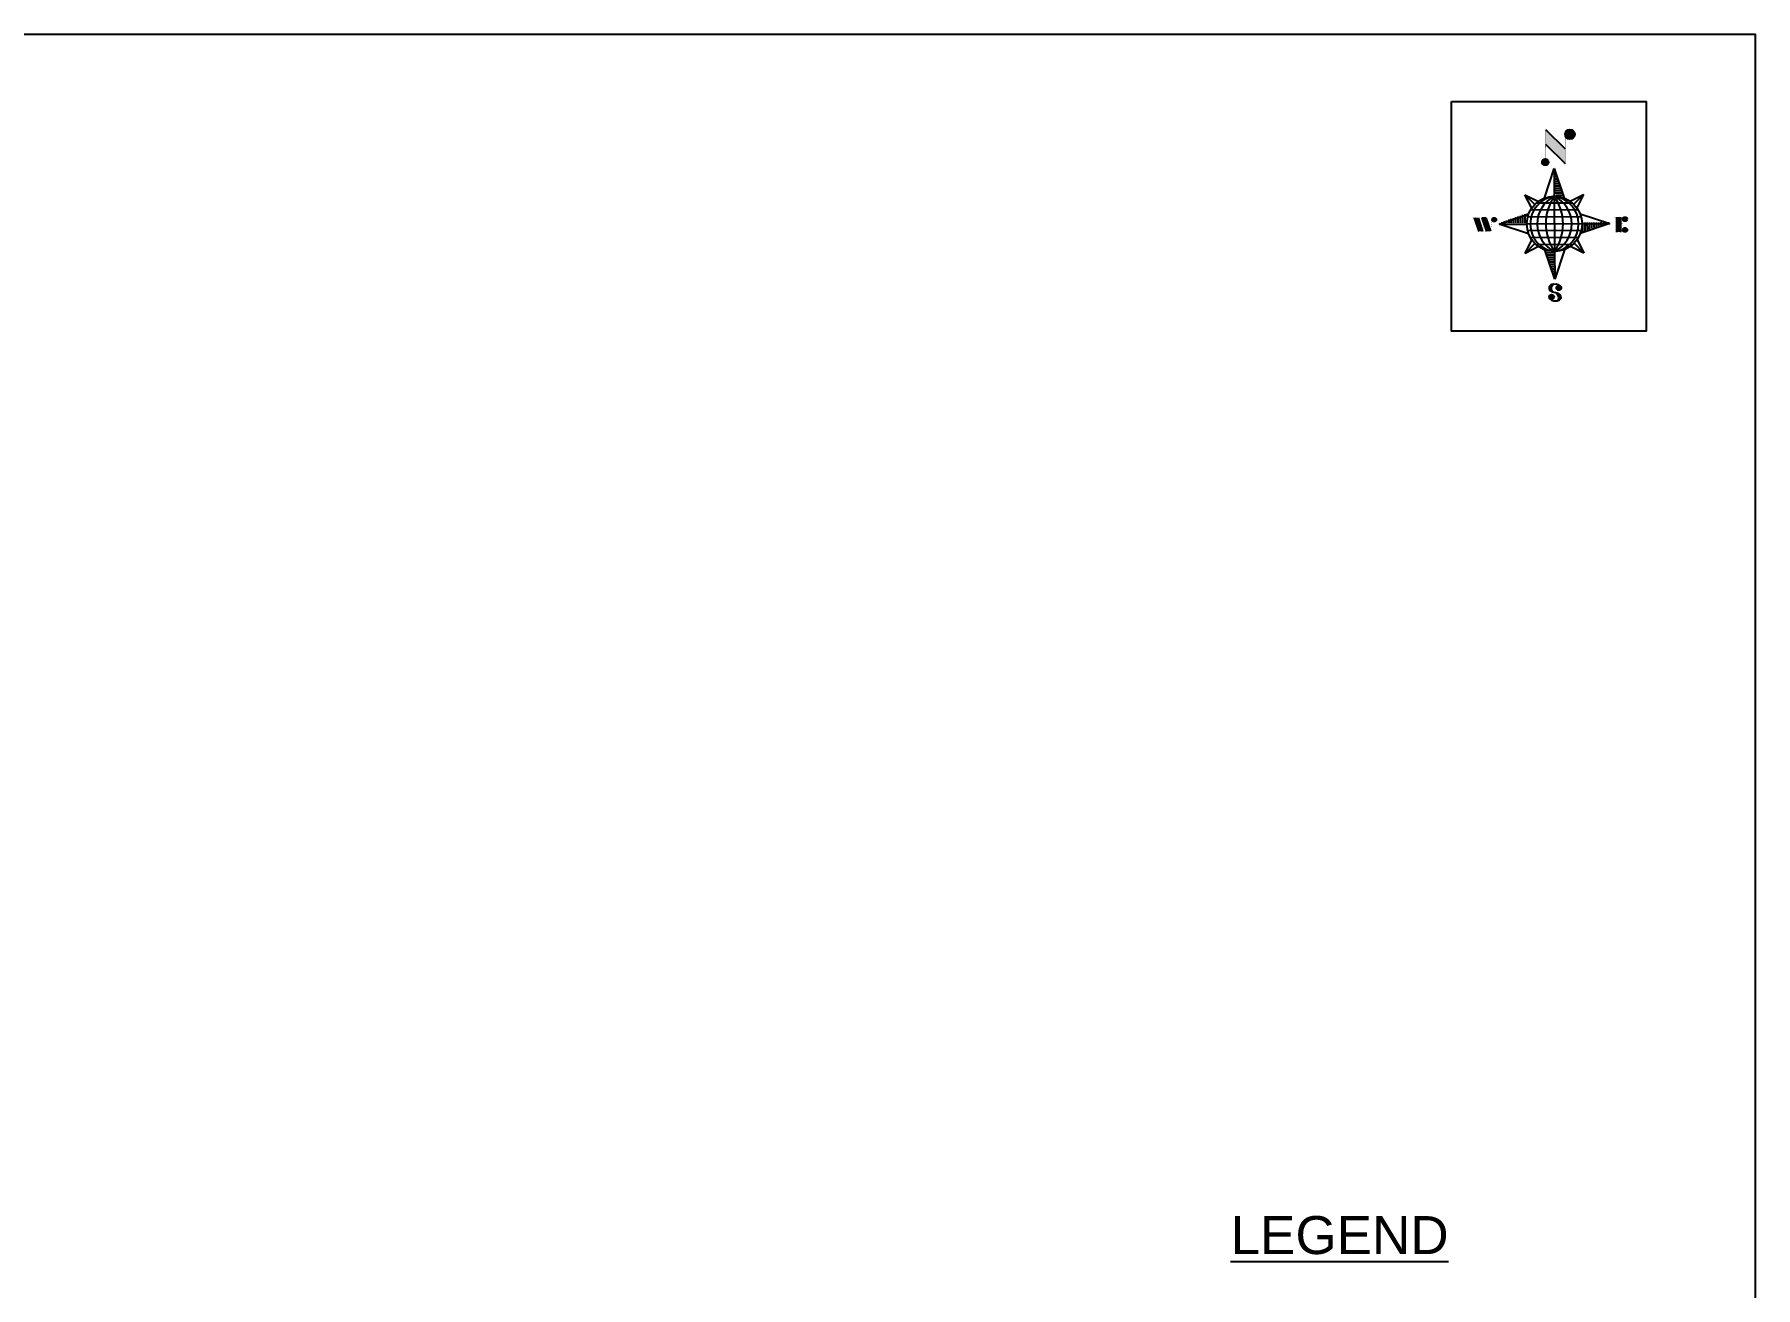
# Model space of a CAD drawing. Header units: inches. Extents: x 333501 to 344855, y 1583704 to 1591724.
# Drawn here: x 341164 to 344855, y 1589036 to 1591724 of the extents above; entities that cross this region are included whole.
import ezdxf
from ezdxf.enums import TextEntityAlignment as Align

# ---------------------------------------------------------------- set-up
doc = ezdxf.new("R2010")
doc.units = ezdxf.units.IN
doc.header["$MEASUREMENT"] = 0
for name, color, linetype in [('AQUADUCT', 1, 'Continuous'), ('bord', 1, 'Continuous'), ('C LINE COO', 6, 'Continuous'), ('TABLE', 7, 'Continuous'), ('VILLAGE BOUNDARY', 6, 'Continuous')]:
    doc.layers.add(name, color=color, linetype=linetype)
doc.styles.add('A', font='arial.ttf')
pattern_1 = [(267.2971131487395, (-8720374.9383359, 50637915.13839893), (10.53672553373347, -0.4974314379093613), [])]
pattern_2 = [(357.2971131487395, (-8720374.9383359, 50637915.13839893), (0.4974314379093601, 10.53672553373348), [])]

# ---------------------------------------------------------------- blocks, each defined once
blk = doc.blocks.new('*X17')
at = {"color": 0, "linetype": 'Continuous'}
for p, q in [((6321.563175437702, 239.2074203663178), (6322.581924588794, 240.2261695174094)), ((6321.571094283617, 239.3921159075293), (6322.524536642279, 240.3455582661906)), ((6321.579013129532, 239.5768114487408), (6322.467148695763, 240.4649470149719)), ((6321.586931975447, 239.7615069899523), (6322.409760749248, 240.5843357637531)), ((6321.594850821361, 239.9462025311638), (6322.352372802732, 240.7037245125344)), ((6321.602769667276, 240.1308980723753), (6322.294984856217, 240.8231132613157)), ((6321.610688513191, 240.3155936135868), (6322.322610836808, 241.0275159372032)), ((6321.618607359106, 240.5002891547983), (6322.339575221931, 241.2212570176224)), ((6321.670405508729, 239.1378737420482), (6322.639312535309, 240.1067807686281)), ((6321.756101028845, 239.046792566867), (6322.694551492757, 239.9852430307802)), ((6321.767025283511, 240.8254837745006), (6322.356539607053, 241.4149980980416)), ((6321.841796548961, 238.9557113916858), (6322.784401525116, 239.8983163678416)), ((6321.927492069076, 238.8646302165046), (6322.874251557474, 239.8113897049031)), ((6322.013187589191, 238.7735490413234), (6322.964101589832, 239.7244630419646)), ((6322.075863133939, 241.3110983202248), (6322.373503992176, 241.6087391784607)), ((6322.098883109306, 238.6824678661422), (6323.053951622191, 239.637536379026)), ((6322.184578629423, 238.591386690961), (6323.143801654548, 239.5506097160875)), ((6322.270274149538, 238.5003055157798), (6323.233651686906, 239.463683053149)), ((6322.405772691616, 238.4590273625623), (6323.316199320379, 239.3694539913255)), ((6322.536564177177, 238.4130421528257), (6323.436926723143, 239.3134046987925)), ((6322.667355662737, 238.3670569430892), (6323.557654125907, 239.2573554062594)), ((6322.798147148297, 238.3210717333527), (6323.67838152867, 239.2013061137264)), ((6322.928938633857, 238.2750865236161), (6323.799108931434, 239.1452568211934)), ((6323.059730119417, 238.2291013138795), (6323.919836334197, 239.0892075286604)), ((6323.190521604977, 238.183116104143), (6324.040563736961, 239.0331582361274)), ((6323.334898284248, 238.1507160881169), (6324.161291139725, 238.9771089435944)), ((6323.500484499982, 238.1395256085544), (6324.282018542488, 238.9210596510615)), ((6323.666070715716, 238.1283351289918), (6324.389078986148, 238.8513433994243)), ((6323.83165693145, 238.1171446494292), (6324.558435473549, 238.8439231915289)), ((6324.097210919775, 238.2059219424567), (6324.727791960951, 238.8365029836336)), ((6324.341779298861, 238.2737136262468), (6324.897148448353, 238.8290827757383)), ((6324.586347677948, 238.341505310037), (6325.066504935754, 238.821662567843)), ((6324.830916057034, 238.4092969938271), (6325.235861423155, 238.8142423599477)), ((6325.075484436121, 238.4770886776172), (6325.405217910557, 238.8068221520524)), ((6325.401209342145, 238.6260368883443), (6325.574574397958, 238.7994019441571))]:
    blk.add_line(p, q, dxfattribs=at)
blk = doc.blocks.new('*X16')
at = {"color": 0, "linetype": 'Continuous'}
for p, q in [((6324.425409812192, 240.3018877878409), (6324.530098087213, 240.4065760628617)), ((6324.560821561592, 240.2605228419445), (6324.762767368324, 240.4624686486762)), ((6324.696233310992, 240.2191578960481), (6324.995436649435, 240.5183612344908)), ((6324.831645060392, 240.1777929501517), (6325.228105930546, 240.5742538203053)), ((6324.967056809793, 240.1364280042552), (6325.451206401633, 240.6205775960956)), ((6325.102468559193, 240.0950630583588), (6325.626700194168, 240.619294693334)), ((6325.231508829004, 240.0473266328736), (6325.802193986703, 240.6180117905725)), ((6325.335045025791, 239.9740861343645), (6325.976788801136, 240.6158299097086)), ((6325.438581222579, 239.9008456358553), (6326.100204563527, 240.5624689768027)), ((6325.542117419366, 239.8276051373462), (6326.223620325917, 240.5091080438968)), ((6325.645653616154, 239.754364638837), (6326.347036088308, 240.455747110991)), ((6325.749189812941, 239.6811241403279), (6326.470451850699, 240.4023861780851)), ((6325.852726009729, 239.6078836418188), (6326.593867613089, 240.3490252451792)), ((6325.951486090436, 239.5298670272285), (6326.71728337548, 240.2956643122733)), ((6326.036566250415, 239.4381704919113), (6326.840699137871, 240.2423033793674)), ((6326.121646410395, 239.346473956594), (6326.964114900262, 240.1889424464615)), ((6326.206726570374, 239.2547774212767), (6327.055858370612, 240.1039092215148)), ((6326.291806730354, 239.1630808859595), (6327.135785134496, 240.0070592901021)), ((6326.376886890333, 239.0713843506422), (6327.21571189838, 239.9102093586895)), ((6326.461967050313, 238.9796878153249), (6327.295638662264, 239.8133594272769)), ((6326.547047210292, 238.8879912800077), (6327.375565426148, 239.7165094958642)), ((6326.632127370272, 238.7962947446904), (6327.455492190032, 239.6196595644516)), ((6326.717207530251, 238.7045982093731), (6327.535418953916, 239.5228096330389)), ((6326.792225928501, 238.6028399123283), (6327.6153457178, 239.4259597016263)), ((6326.838137672734, 238.4719749612643), (6327.695272481684, 239.3291097702136)), ((6326.884049416966, 238.3411100102004), (6327.775199245568, 239.2322598388009)), ((6326.916746160023, 236.7828164955863), (6327.582476853365, 237.4485471889285)), ((6326.9299611612, 238.2102450591364), (6327.853734496604, 239.1340183945408)), ((6326.975872905432, 238.0793801080725), (6327.849127438164, 238.952634640804)), ((6327.003134980726, 237.9298654880686), (6327.844520379724, 238.7712508870673)), ((6327.012515933215, 237.7624697452613), (6327.839913321284, 238.5898671333306)), ((6327.021896885704, 237.5950740024541), (6327.835306262844, 238.4084833795939)), ((6327.031277838193, 237.4276782596467), (6327.830699204404, 238.2270996258572)), ((6327.040658790683, 237.2602825168395), (6327.826092145964, 238.0457158721205)), ((6327.045082311595, 237.087929342456), (6327.810734190693, 237.8535812215537)), ((6326.788410008449, 236.4777036487165), (6327.354219516036, 237.0435131563033))]:
    blk.add_line(p, q, dxfattribs=at)
blk = doc.blocks.new('H')
at = {"layer": 'bord', "extrusion": (0.0004278845142637609, 0.00479197890903182, 0.9999884268595202)}
h = blk.add_hatch(dxfattribs=at)
h.set_pattern_fill('LINE', color=8, scale=84.38768555040302, angle=-2.702886851260515, style=0)
h.set_pattern_definition(pattern_2)
h.paths.add_polyline_path([(-492.4668010775931, 785.5898788240738, -0.090992046448718), (-447.9625593584497, 775.2324968557805), (-486.4976985411486, 912.0312741750386)])
h = blk.add_hatch(dxfattribs=at)
h.set_pattern_fill('LINE', color=8, scale=84.38768555040302, angle=-92.70288685126052, style=0)
h.set_pattern_definition(pattern_1)
h.paths.add_polyline_path([(-624.8772989658173, 665.1175860036165, -0.09099204644210665), (-614.5199170010164, 709.6218277204316), (-751.3186943142209, 671.0866885515861)])
h = blk.add_hatch(dxfattribs=at)
h.set_pattern_fill('LINE', color=8, scale=84.38768555040302, angle=-92.70288685126052, style=0)
h.set_pattern_definition(pattern_1)
h.paths.add_polyline_path([(-245.5531129193259, 647.210278397426), (-371.9945082624909, 653.17938094493, -0.09099204644878103), (-382.3518902289215, 608.6751392250881)])
h = blk.add_hatch(dxfattribs=at)
h.set_pattern_fill('LINE', color=8, scale=84.38768555040302, angle=-2.702886851260515, style=0)
h.set_pattern_definition(pattern_2)
h.paths.add_polyline_path([(-504.4050061509479, 532.7070881242398, -0.090992046448718), (-548.909247870557, 543.064470092766), (-510.3741086877417, 406.2656927765347)])
at = {"layer": 'bord', "extrusion": (0.0004278845142637604, 0.00479197890903182, 0.9999884268595203)}
for p, q in [((-516.2384251924814, 1087.08582315594, -1217.145331720205), (-431.5311611755169, 993.9857607749291, -1216.735438367611)), ((-519.3860571105615, 1020.408509141766, -1216.824464901347), (-434.678793075087, 927.3084467682056, -1216.414571548796)), ((-538.2690597721958, 773.6536562892143, -1215.633927328097), (-487.0181812191731, 906.212239655666, -1216.291082326422)), ((-487.0181812191731, 906.212239655666, -1216.291082326422), (-492.9870239489828, 779.7722960542887, -1215.682623766277)), ((-487.0181812191731, 906.212239655666, -1216.291082326422), (-448.4827650671941, 769.4150330077391, -1215.652034309381)), ((-626.736305744329, 793.7732813858893, -1215.692487060367), (-566.811349663476, 760.1895317081362, -1215.557193835181)), ((-626.736305744329, 793.7732813858893, -1215.692487060367), (-584.1428260545363, 746.9596384149045, -1215.486379775655)), ((-598.946746484784, 730.9517588270828, -1215.4033350249), (-626.736305744329, 793.7732813858893, -1215.692487060367)), ((-421.3357812265749, 753.3219341966324, -1215.586531535218), (-358.5136001041974, 781.1110481221694, -1215.746578873753)), ((-358.5136001041974, 781.1110481221694, -1215.746578873753), (-405.3276889660046, 738.5181495659053, -1215.522440984547)), ((-358.5136001041974, 781.1110481221694, -1215.746578873753), (-392.0976094479556, 721.1868434431963, -1215.445049781629)), ((-864.6667208376457, 700.9117660832126, -1215.145683569252), (-846.8602190883248, 637.7003116968554, -1214.850391321915)), ((-846.885899517627, 700.0723706756253, -1215.149269383754), (-829.079397758178, 636.8609162860084, -1214.853977136408)), ((-829.1050781964441, 699.2329752675723, -1215.152855198257), (-811.2985764592304, 636.0215208844747, -1214.857562950931)), ((-829.1050781964441, 699.2329752675723, -1215.152855198257), (-811.3242568973801, 698.393579858588, -1215.156441012743)), ((-811.3242568973801, 698.393579858588, -1215.156441012743), (-793.5177551378147, 635.1821254740935, -1214.861148765422)), ((-751.8386587080895, 665.2704204607289, -1215.023166955395), (-615.0399729244527, 703.8051171880215, -1215.266361263119)), ((-751.8386587080895, 665.2704204607289, -1215.023166955395), (-625.3972626964678, 659.3013864478562, -1215.048666080719)), ((-619.2784603905748, 614.0198538512923, -1214.834293591338), (-751.8386587080895, 665.2704204607289, -1215.023166955395)), ((-246.0730746499612, 641.3942844460253, -1215.12516345687), (-382.8717604242847, 602.859587718267, -1214.881969149149)), ((-378.6332729603746, 692.6448510554619, -1215.314036820931), (-246.0730746499612, 641.3942844460253, -1215.12516345687)), ((-372.5144706616993, 647.363318458898, -1215.099664331546), (-246.0730746499612, 641.3942844460253, -1215.12516345687)), ((-213.4791469212505, 669.2951450282708, -1215.272811938016), (-216.710715676134, 600.8397693103179, -1214.943388670676)), ((-197.1518122339039, 599.9164343632292, -1214.947333066632), (-193.9202434780891, 668.3718100786209, -1215.276756333961)), ((-639.398133254319, 525.5536567845847, -1214.401751538512), (-605.8141239105607, 585.4778614635579, -1214.703280630637)), ((-639.398133254319, 525.5536567845847, -1214.401751538512), (-592.5840443923953, 568.1465553403832, -1214.625889427719)), ((-576.5759521321743, 553.3427707091905, -1214.561798877043), (-639.398133254319, 525.5536567845847, -1214.401751538512)), ((-371.1754276144202, 512.8914235194679, -1214.455843351893), (-413.7689073036308, 559.7050664918497, -1214.661950636613)), ((-398.9649868734996, 575.7129460782744, -1214.74499538736), (-371.1754276144202, 512.8914235194679, -1214.455843351893)), ((-510.8935521394596, 400.4524652508553, -1213.857248085843), (-549.4289682914387, 537.2496718976181, -1214.496296102879)), ((-459.6426735860878, 533.0110486173071, -1214.514403084168), (-510.8935521394596, 400.4524652508553, -1213.857248085843)), ((-504.9247094094171, 526.8924088519998, -1214.465706645989), (-510.8935521394596, 400.4524652508553, -1213.857248085843)), ((-371.1754276144202, 512.8914235194679, -1214.455843351893), (-431.1003836950404, 546.475173198618, -1214.591136577086))]:
    blk.add_line(p, q, dxfattribs=at)
at = {"layer": 'bord', "color": 8, "linetype": 'ByBlock', "extrusion": (0.0004278845142637604, 0.00479197890903182, 0.9999884268595203)}
for p, q in [((-386.4701403837535, 711.3830894059502, -1215.400477790083), (-605.4730712235323, 721.7215742594562, -1215.35631111762)), ((-410.8462962137419, 744.2142448802479, -1215.547375515144), (-578.1125475389999, 752.110393114388, -1215.51364266185)), ((-492.9872379411827, 779.772306161467, -1215.682623723144), (-504.9247094094171, 526.8924088519998, -1214.465706645989)), ((-372.5145726100891, 647.3634304928128, -1215.099664824794), (-625.3973747401615, 659.3012845208868, -1215.048665544341)), ((-375.037429585529, 679.1629559395369, -1215.250969739694), (-619.8901498829364, 690.7217333998997, -1215.201589898729)), ((-378.0217974673142, 615.9429816137999, -1214.946740470406), (-622.87451776542, 627.5017590741627, -1214.897360629442)), ((-392.4388761268347, 584.9431407540105, -1214.792019251512), (-611.441806967312, 595.2816256079823, -1214.747852579053)), ((-419.7993998112506, 554.5543218990788, -1214.634687707282), (-587.06565113744, 562.4504701336846, -1214.600954853988))]:
    blk.add_line(p, q, dxfattribs=at)
at = {"layer": 'bord', "extrusion": (0.0004278845142637604, 0.00479197890903182, 0.9999884268595203)}
for points, const_width, elevation in [([(-522.0131121619479, 959.550775259228), (-515.7175743466119, 1092.906934415961)], 1.60540055982536, -1212.142843617219), ([(-434.158262363472, 933.1277235058805), (-427.8627245295095, 1066.483882669366)], 1.60540055982536, -1212.142843617219), ([(-870.0736340994383, 707.00824508073), (-846.3658724653925, 705.889038352192)], 0.6421602239301444, -1212.142843617219), ([(-828.5594987093612, 642.6768581911618), (-855.2307305332708, 643.935965762368)], 0.6421602239301444, -1212.142843617219), ([(-828.5594987093612, 642.676858191162), (-820.953748198869, 677.9586989512691)], 0.6421602239301444, -1212.142843617223), ([(-810.7786774830411, 641.8374531447001), (-784.1074456587239, 640.5783455765209)], 0.6421602239301444, -1212.142843617222), ([(-792.9978562549747, 640.9980480956772), (-781.589230506466, 693.9208092413096)], 0.6421602239301444, -1212.142843617218), ([(-222.7385766651839, 675.5731321041832), (-173.8413183107752, 673.2647682324088)], 0.7063762463231584, -1212.142843617221), ([(-194.785239975681, 644.8497587676384), (-185.0057882997701, 644.3880859934699)], 0.7063762463231584, -1212.14284361722), ([(-177.0730277270245, 604.8086065300355), (-225.9702860934822, 607.1169704015771)], 0.7063762463231584, -1212.142843617222)]:
    blk.add_lwpolyline(points, dxfattribs=dict(at, const_width=const_width, elevation=elevation))
for points, const_width, elevation in [([(-413.6616245851993, 1073.140134249887, 1), (-397.6117714248124, 1057.729118476532, 1)], 22.25077962579039, -1212.14284361722), ([(-530.3419430367337, 949.5474510251247, 1), (-519.6420409089901, 939.2734405104861, 1)], 14.83385308386026, -1212.142843617223), ([(-775.9087905502321, 696.5833098740303, 1), (-769.4888492682775, 690.418903565154, 1)], 8.900311850316152, -1212.142843617216), ([(-177.8339587833615, 666.8757400336997, 1), (-170.7720233739972, 660.0948930920731, 1)], 9.790343035347762, -1212.142843617223), ([(-180.1423226412179, 617.9784816729323, 1), (-173.0803872516442, 611.1976347345654, 1)], 9.790343035347762, -1212.142843617219), ([(-525.1949096693778, 321.5505605205689, 1), (-533.4223786795214, 328.9367834347616, 1)], 11.05656073458609, -1212.142843617218), ([(-489.8397168474219, 361.7280028313068, 1), (-498.0671858660056, 369.1142257457323, 1)], 11.05656073458609, -1212.142843617215)]:
    blk.add_lwpolyline(points, format="xyb", close=True, dxfattribs=dict(at, const_width=const_width, elevation=elevation))
for points, elevation in [([(-537.0436544864716, 317.3909783906986), (-530.686771839954, 310.4778530870033), (-519.7848077441001, 306.8033377354246), (-504.8555995545785, 306.8996049665207), (-493.8614930827366, 309.9751672386152), (-486.3299612487816, 317.6739007300386), (-486.5193926708707, 325.7780890813514), (-490.6180678635317, 333.2605072774198), (-493.5031616341619, 336.2254691210802), (-502.816804350885, 340.8534958871466), (-522.4580017436219, 347.2728260433129), (-530.4257294404489, 351.5824209563287), (-533.6858260648524, 354.5525017987891), (-537.4013079778782, 362.629807892173), (-536.9549017110166, 373.3508360361672), (-530.0284934418471, 380.6827556172281), (-520.0052991440441, 384.0716307398478), (-503.5000552259427, 384.2213990291513), (-492.5323047870551, 379.8708521119993), (-487.1463343054379, 373.2710396641844)], -1212.142843617219), ([(-522.4539065143929, 347.5728294925347), (-526.1949835211592, 353.7751140225195), (-527.7518298353394, 360.6227161141025), (-527.9156661629893, 370.6019260344024), (-525.8991041315983, 375.4503632916039), (-521.3202371541029, 381.1640017041664), (-514.5251386848048, 384.3718976443916)], -1212.142843617221), ([(-504.8555995545785, 306.8996049665207), (-499.0047943263154, 312.3708361831504), (-496.9585419834797, 319.3942984564654), (-497.4612851235933, 326.5275708001649), (-501.2415295758961, 335.3559093211365), (-509.2361390522836, 343.1915685721062)], -1212.142843617219)]:
    blk.add_lwpolyline(points, dxfattribs=dict(at, elevation=elevation))
for centre, radius in [((-405.6366979898718, 1065.434626361347, -1212.142843617228), 22.25077962579068), ((-524.9919919744626, 944.4104457636145, -1212.142843617225), 14.83385308386045), ((-498.4359036135794, 659.1484834742021, -1212.142843617229), 126.5822129822759), ((-772.6988199003781, 693.5011067149355, -1212.142843617225), 8.900311850316273), ((-174.3029910778062, 663.4853165630027, -1212.142843617225), 9.7903430353479), ((-176.6113549475952, 614.5880582008385, -1212.142843617227), 9.7903430353479), ((-529.3086441806488, 325.2436719765011, -1212.142843617227), 11.05656073458623), ((-493.9534513636986, 365.4211142832808, -1212.142843617226), 11.05656073458623)]:
    blk.add_circle(centre, radius, dxfattribs=at)
at = {"layer": 'bord', "color": 8, "linetype": 'ByBlock', "extrusion": (0.0004278845142637604, 0.00479197890903182, 0.9999884268595203)}
for centre, radius, start, end in [((-481.5018944916621, 658.3490694805806, -1212.142843617225), 127.7124113124745, 94.925359787212, 259.6690604518324), ((-436.7958279077627, 656.2386032006533, -1212.142843617224), 140.8227119427793, 113.2864437035868, 241.3079765329169), ((-315.8862391595549, 650.5307512261786, -1212.142843617227), 222.3100112361417, 142.5891607921548, 212.0052594442485), ((-560.0761933124097, 662.0583738566748, -1212.142843617224), 140.8227119427793, 293.2864437035868, 61.30797653291689), ((-680.9857820597445, 667.7662258302183, -1212.142843617228), 222.3100112361417, 322.5891607921548, 32.00525944424854), ((-515.3701267285685, 659.9479075753505, -1212.142843617227), 127.7124113124745, 274.925359787212, 79.66906045183244)]:
    blk.add_arc(centre, radius, start, end, dxfattribs=at)
at = {"layer": 'bord', "extrusion": (0.0004278845142637604, 0.00479197890903182, 0.9999884268595203)}
for points in [[(-515.7175743148887, 1092.906934417125, -1212.142843617227), (-431.0104934413977, 999.8058030862261, -1212.142843617227), (-518.8653432401063, 1026.22885483189, -1212.142843617227), (-434.1582623484545, 933.1277235084416, -1212.142843617227)], [(-864.1466936911305, 706.7284433981881, -1212.142843617225), (-846.3658724649268, 705.889038353589, -1212.142843617225), (-846.34031992468, 643.5162632348297, -1212.142843617225), (-828.5594986876497, 642.6768581867381, -1212.142843617225)], [(-828.5850512369768, 705.049633307593, -1212.142843617229), (-810.804230031204, 704.2102282608984, -1212.142843617229), (-810.778677482168, 641.8374531481927, -1212.142843617229), (-792.9978562541016, 640.9980480994025, -1212.142843617229)], [(-193.4002216503151, 674.1881137788835, -1212.142843617225), (-196.6319310673212, 605.7319520774413, -1212.142843617225), (-212.9591249906118, 675.1114593302475, -1212.142843617225), (-216.1908344065701, 606.6552976257785, -1212.142843617225)]]:
    blk.add_solid(points, dxfattribs=at)
at = {"layer": 'bord', "extrusion": (0.0004278845142637604, 0.00479197890903182, 0.9999884268595203), "xscale": 7.977342409717546, "yscale": 7.977342408231451, "zscale": 7.977342408476333, "rotation": 138.0840426661453}
for name, p in [('*X16', (38300.50170925955, -31929.38484708802, -1212.14284361722)), ('*X17', (38314.39702652739, -31950.87734303279, -1212.142843617221))]:
    blk.add_blockref(name, p, dxfattribs=at)

msp = doc.modelspace()

# ---------------------------------------------------------------- linework, layer by layer
at = {"layer": 'C LINE COO', "color": 0}
msp.add_lwpolyline([(333500.5642290656, 1583704.100984436), (344855.3124959142, 1583704.100984436), (344855.3124959142, 1591723.982637833), (333500.5642290656, 1591723.982637833), (333500.5642290656, 1583704.100984436)], dxfattribs=at)
at = {"layer": 'VILLAGE BOUNDARY', "color": 0, "elevation": -0.5276838604176166}
msp.add_lwpolyline([(344203.5546401054, 1591580.177392787), (344620.353006977, 1591580.177392787), (344620.353006977, 1591087.405132518), (344203.5546401054, 1591087.405132518)], close=True, dxfattribs=at)

# ---------------------------------------------------------------- block references
at = {"layer": 'AQUADUCT', "color": 1, "xscale": 0.4681205179270618, "yscale": 0.4681205181404948, "zscale": 0.4681205179114548, "rotation": 3.078330601651119}
msp.add_blockref('H', (344673.561532997, 1591024.693902934, 568.1281849533106), dxfattribs=at)

# ---------------------------------------------------------------- texts
at = {"layer": 'TABLE', "extrusion": (0.0002014414540393471, 0.004806825185374132, 0.9999884268595203), "style": 'A'}
msp.add_text('%%ULEGEND', height=81.41038996398805, rotation=359.9999445079202, dxfattribs=at).set_placement((343963.2695086671, 1589130.04610829, 7708.048641445217), align=Align.MIDDLE)

doc.saveas('drawing.dxf')
